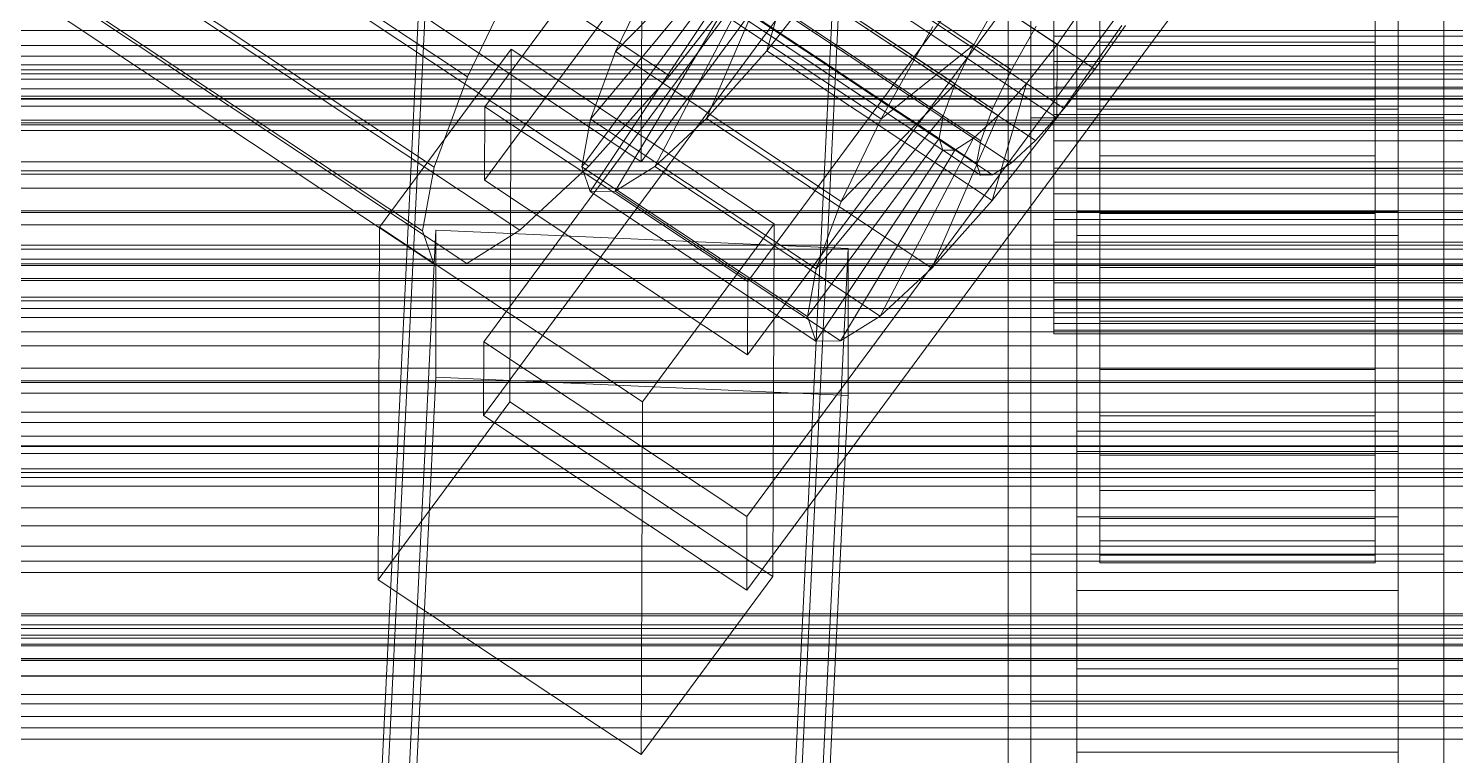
# Model space of a CAD drawing. Header units: millimetres. Extents: x -1970 to 59977, y -50268 to 6837.
# Drawn here: x -192.7 to -130.5, y -33045.5 to -33013.8 of the extents above; entities that cross this region are included whole.
import ezdxf

# ---------------------------------------------------------------- set-up
doc = ezdxf.new("R2010")
doc.units = ezdxf.units.MM
for name, color, linetype, lineweight in [('frontal_adapter-mix', 7, 'Continuous', 0), ('frontal_C01', 7, 'Continuous', 0), ('frontal_C02', 7, 'Continuous', 0), ('frontal_C02-briq', 7, 'Continuous', 0), ('frontal_C03', 7, 'Continuous', 0), ('frontal_C03-dry', 7, 'Continuous', 0), ('frontal_mezcladora', 7, 'Continuous', 0), ('frontal_secador', 7, 'Continuous', 0)]:
    doc.layers.add(name, color=color, linetype=linetype, lineweight=lineweight)

msp = doc.modelspace()

# ---------------------------------------------------------------- linework, layer by layer
at = {"layer": 'frontal_adapter-mix'}
msp.add_line((-150, -33000), (-150, -33050), dxfattribs=at)
at = {"layer": 'frontal_C01'}
for p, q in [((-363.648, -32873.687), (-149.85, -33015.591)), ((-360.017, -32873.669), (-146.218, -33015.573)), ((-364.471, -32875.393), (-150.672, -33017.298)), ((-361.352, -32875.378), (-147.554, -33017.282)), ((-364.989, -32876.786), (-151.191, -33018.69)), ((-362.596, -32876.774), (-148.798, -33018.678)), ((-365.168, -32877.769), (-151.369, -33019.674)), ((-363.664, -32877.762), (-149.865, -33019.666)), ((-364.995, -32878.277), (-151.196, -33020.182)), ((-364.482, -32878.275), (-150.683, -33020.179)), ((-357.863, -32893.573), (-173.554, -33015.904)), ((-349.061, -32893.529), (-164.752, -33015.86)), ((-359.326, -32897.503), (-175.016, -33019.834)), ((-352.572, -32897.469), (-168.263, -33019.801)), ((-359.83, -32900.279), (-175.521, -33022.611)), ((-355.584, -32900.258), (-171.275, -33022.589)), ((-359.341, -32901.713), (-175.032, -33024.044)), ((-357.893, -32901.705), (-173.584, -33024.037)), ((-172.809, -33017.208), (-145.277, -32979.969)), ((-145.289, -32983.17), (-172.821, -33020.409)), ((-133.809, -32987.58), (-161.341, -33024.819)), ((-147, -33035.08), (-147, -32989.606)), ((-133, -32989.606), (-133, -33035.08)), ((-172.847, -33027.453), (-145.315, -32990.214)), ((-161.353, -33028.021), (-133.821, -32990.782)), ((-147, -32992.808), (-147, -33038.281)), ((-133, -33038.281), (-133, -32992.808)), ((-145.327, -32993.416), (-172.859, -33030.655)), ((-133.847, -32997.826), (-161.379, -33035.065)), ((-147, -33045.325), (-147, -32999.852)), ((-133, -32999.852), (-133, -33045.325)), ((-161.391, -33038.267), (-133.859, -33001.028)), ((-147, -33003.054), (-147, -33048.527)), ((-133, -33048.527), (-133, -33003.054)), ((-151.488, -33014.504), (-161.318, -33007.979)), ((-147.856, -33014.486), (-157.686, -33007.961)), ((-162.14, -33009.686), (-167.102, -33014.804)), ((-152.311, -33016.21), (-162.14, -33009.686)), ((-159.022, -33009.67), (-160.518, -33014.771)), ((-149.192, -33016.195), (-159.022, -33009.67)), ((-146, -33014.128), (-146, -33009.693)), ((-146, -33014.388), (-146, -33009.693)), ((-134, -33009.693), (-134, -33014.128)), ((-134, -33009.693), (-134, -33014.388)), ((-173.554, -33015.904), (-171.232, -33011.088)), ((-162.659, -33011.078), (-168.196, -33017.743)), ((-160.982, -33011.037), (-164.752, -33015.86)), ((-160.266, -33011.066), (-163.144, -33017.718)), ((-152.829, -33017.603), (-162.659, -33011.078)), ((-150.436, -33017.591), (-160.266, -33011.066)), ((-165.365, -33011.201), (-167.102, -33014.804)), ((-165.365, -33011.201), (-155.535, -33017.726)), ((-160.518, -33014.771), (-157.698, -33011.163)), ((-157.698, -33011.163), (-147.868, -33017.687)), ((-162.837, -33012.062), (-168.573, -33019.82)), ((-161.333, -33012.055), (-165.397, -33019.804)), ((-153.008, -33018.586), (-162.837, -33012.062)), ((-151.503, -33018.579), (-161.333, -33012.055)), ((-148, -33014.128), (-148, -33012.176)), ((-146, -33012.036), (-146, -33015.238)), ((-146, -33012.036), (-146, -33016.902)), ((-146, -33012.176), (-146, -33014.128)), ((-134, -33015.238), (-134, -33012.036)), ((-134, -33016.902), (-134, -33012.036)), ((-134, -33014.128), (-134, -33012.176)), ((-162.664, -33012.57), (-168.208, -33020.892)), ((-162.151, -33012.567), (-167.125, -33020.887)), ((-152.835, -33019.094), (-162.664, -33012.57)), ((-152.321, -33019.092), (-162.151, -33012.567)), ((-150.417, -33012.6), (-151.488, -33014.504)), ((-147.856, -33014.486), (-146.52, -33012.58)), ((-148, -33013.129), (-148, -33015.238)), ((-146, -33015.238), (-146, -33013.129)), ((-134, -33013.129), (-134, -33015.238)), ((-155.535, -33017.726), (-153.275, -33013.706)), ((-149.85, -33015.591), (-148.779, -33013.687)), ((-148, -33016.352), (-148, -33014.128)), ((-148, -33014.128), (148, -33014.128)), ((-145.047, -33013.665), (-147.868, -33017.687)), ((-144.881, -33013.668), (-146.218, -33015.573)), ((-134, -33014.128), (-146, -33014.128)), ((-146, -33014.128), (-146, -33016.352)), ((-134, -33016.352), (-134, -33014.128)), ((-177.394, -33022.454), (-171.658, -33014.696)), ((-171.715, -33030.064), (-171.658, -33014.696)), ((-171.658, -33014.696), (-160.19, -33022.307)), ((-167.102, -33014.804), (-168.196, -33017.743)), ((-167.102, -33014.804), (-157.272, -33021.328)), ((-163.144, -33017.718), (-160.518, -33014.771)), ((-160.518, -33014.771), (-150.688, -33021.295)), ((-155.535, -33017.726), (-151.488, -33014.504)), ((-151.488, -33014.504), (-152.311, -33016.21)), ((-149.192, -33016.195), (-147.856, -33014.486)), ((-147.868, -33017.687), (-147.856, -33014.486)), ((-146, -33016.352), (-146, -33014.388)), ((-146, -33014.388), (-134, -33014.388)), ((-146, -33019.337), (-146, -33014.388)), ((-134, -33014.388), (-134, -33016.352)), ((-134, -33014.388), (-134, -33019.337)), ((-148, -33015.238), (-148, -33017.543)), ((148, -33015.238), (-148, -33015.238)), ((-146, -33015.238), (-134, -33015.238)), ((-146, -33017.543), (-146, -33015.238)), ((-134, -33015.238), (-134, -33017.543)), ((-175.016, -33019.834), (-173.554, -33015.904)), ((-164.752, -33015.86), (-168.263, -33019.801)), ((-150.672, -33017.298), (-149.85, -33015.591)), ((-146.218, -33015.573), (-147.554, -33017.282)), ((-157.272, -33021.328), (-152.311, -33016.21)), ((-152.311, -33016.21), (-152.829, -33017.603)), ((-150.688, -33021.295), (-149.192, -33016.195)), ((-150.436, -33017.591), (-149.192, -33016.195)), ((-148, -33018.696), (-148, -33016.352)), ((-148, -33016.352), (148, -33016.352)), ((-134, -33016.352), (-146, -33016.352)), ((-146, -33016.352), (-146, -33018.696)), ((-134, -33018.696), (-134, -33016.352)), ((-172.809, -33017.208), (-172.821, -33020.409)), ((-161.341, -33024.819), (-172.809, -33017.208)), ((-151.191, -33018.69), (-150.672, -33017.298)), ((-147.554, -33017.282), (-148.798, -33018.678)), ((-146, -33017.543), (-146, -33016.902)), ((-146, -33016.902), (-146, -33021.851)), ((-146, -33016.902), (-134, -33016.902)), ((-134, -33021.851), (-134, -33016.902)), ((-134, -33016.902), (-134, -33017.543)), ((-168.196, -33017.743), (-168.573, -33019.82)), ((-168.196, -33017.743), (-158.366, -33024.268)), ((-165.397, -33019.804), (-163.144, -33017.718)), ((-163.144, -33017.718), (-153.314, -33024.243)), ((-158.366, -33024.268), (-152.829, -33017.603)), ((-157.272, -33021.328), (-155.535, -33017.726)), ((-153.314, -33024.243), (-150.436, -33017.591)), ((-152.829, -33017.603), (-153.008, -33018.586)), ((-151.503, -33018.579), (-150.436, -33017.591)), ((-147.868, -33017.687), (-150.688, -33021.295)), ((-148, -33017.543), (-148, -33019.887)), ((-148, -33017.543), (148, -33017.543)), ((-146, -33019.887), (-146, -33017.543)), ((-134, -33017.543), (-146, -33017.543)), ((-134, -33017.543), (-134, -33019.887)), ((-158.743, -33026.344), (-153.008, -33018.586)), ((-155.567, -33026.329), (-151.503, -33018.579)), ((-153.008, -33018.586), (-152.835, -33019.094)), ((-152.321, -33019.092), (-151.503, -33018.579)), ((-158.378, -33027.417), (-152.835, -33019.094)), ((-157.295, -33027.411), (-152.321, -33019.092)), ((-152.835, -33019.094), (-152.321, -33019.092)), ((-151.369, -33019.674), (-151.191, -33018.69)), ((-148.798, -33018.678), (-149.865, -33019.666)), ((-148, -33021.001), (-148, -33018.696)), ((-148, -33018.696), (148, -33018.696)), ((-146, -33018.696), (-146, -33019.337)), ((-134, -33018.696), (-146, -33018.696)), ((-146, -33018.696), (-146, -33021.001)), ((-134, -33019.337), (-134, -33018.696)), ((-134, -33021.001), (-134, -33018.696)), ((-175.521, -33022.611), (-175.016, -33019.834)), ((-168.263, -33019.801), (-171.275, -33022.589)), ((-168.573, -33019.82), (-168.208, -33020.892)), ((-168.573, -33019.82), (-158.743, -33026.344)), ((-167.125, -33020.887), (-165.397, -33019.804)), ((-165.397, -33019.804), (-155.567, -33026.329)), ((-151.196, -33020.182), (-151.369, -33019.674)), ((-149.865, -33019.666), (-150.683, -33020.179)), ((-146, -33019.337), (-134, -33019.337)), ((-146, -33024.203), (-146, -33019.337)), ((-134, -33019.337), (-134, -33024.203)), ((-172.821, -33020.409), (-161.353, -33028.021)), ((-150.683, -33020.179), (-151.196, -33020.182)), ((-148, -33019.887), (-148, -33022.111)), ((-148, -33019.887), (148, -33019.887)), ((-146, -33022.111), (-146, -33019.887)), ((-146, -33019.887), (-146, -33021.851)), ((-134, -33019.887), (-146, -33019.887)), ((-134, -33021.851), (-134, -33019.887)), ((-134, -33019.887), (-134, -33022.111)), ((-168.208, -33020.892), (-167.125, -33020.887)), ((-168.208, -33020.892), (-158.378, -33027.417)), ((-167.125, -33020.887), (-157.295, -33027.411)), ((-148, -33023.109), (-148, -33021.001)), ((-148, -33021.001), (148, -33021.001)), ((-146, -33021.001), (-146, -33024.203)), ((-134, -33021.001), (-146, -33021.001)), ((-146, -33021.001), (-146, -33023.109)), ((-134, -33024.203), (-134, -33021.001)), ((-134, -33023.109), (-134, -33021.001)), ((-158.366, -33024.268), (-157.272, -33021.328)), ((-150.688, -33021.295), (-153.314, -33024.243)), ((-160.19, -33022.307), (-165.926, -33030.065)), ((-160.19, -33022.307), (-160.247, -33037.676)), ((-148, -33022.111), (-148, -33024.062)), ((-148, -33022.111), (148, -33022.111)), ((-146, -33021.851), (-146, -33026.545)), ((-146, -33021.851), (-134, -33021.851)), ((-146, -33024.062), (-146, -33022.111)), ((-146, -33022.111), (-146, -33026.545)), ((-134, -33022.111), (-146, -33022.111)), ((-134, -33026.545), (-134, -33021.851)), ((-134, -33026.545), (-134, -33022.111)), ((-134, -33022.111), (-134, -33024.062)), ((-177.811, -33081.409), (-174.943, -33022.59)), ((-177.394, -33022.454), (-177.451, -33037.822)), ((-165.926, -33030.065), (-177.394, -33022.454)), ((-175.032, -33024.044), (-175.521, -33022.611)), ((-174.943, -33028.994), (-174.943, -33022.59)), ((-174.943, -33022.59), (-156.962, -33023.377)), ((-171.275, -33022.589), (-173.584, -33024.037)), ((-311.15, -33023.41), (311.15, -33023.41)), ((-156.962, -33023.377), (-159.83, -33082.196)), ((-156.962, -33023.377), (-156.962, -33029.781)), ((-148, -33024.878), (-148, -33023.109)), ((-148, -33023.109), (148, -33023.109)), ((-146, -33023.109), (-146, -33028.654)), ((-134, -33023.109), (-146, -33023.109)), ((-146, -33023.109), (-146, -33024.878)), ((-134, -33028.654), (-134, -33023.109)), ((-134, -33024.878), (-134, -33023.109)), ((-311.15, -33023.853), (311.15, -33023.853)), ((-173.584, -33024.037), (-175.032, -33024.044)), ((-148, -33024.062), (-148, -33025.609)), ((-148, -33024.062), (148, -33024.062)), ((-146, -33025.609), (-146, -33024.062)), ((-146, -33024.062), (-146, -33030.666)), ((-134, -33024.062), (-146, -33024.062)), ((-146, -33024.203), (-134, -33024.203)), ((-146, -33028.654), (-146, -33024.203)), ((-134, -33030.666), (-134, -33024.062)), ((-134, -33024.062), (-134, -33025.609)), ((-134, -33024.203), (-134, -33028.654)), ((-311.15, -33024.695), (311.15, -33024.695)), ((-161.353, -33028.021), (-161.341, -33024.819)), ((-158.743, -33026.344), (-158.366, -33024.268)), ((-153.314, -33024.243), (-155.567, -33026.329)), ((-148, -33026.186), (-148, -33024.878)), ((-148, -33024.878), (148, -33024.878)), ((-146, -33024.878), (-146, -33032.387)), ((-134, -33024.878), (-146, -33024.878)), ((-146, -33024.878), (-146, -33026.186)), ((-134, -33032.387), (-134, -33024.878)), ((-134, -33026.186), (-134, -33024.878)), ((-311.15, -33025.993), (311.15, -33025.993)), ((-148, -33025.609), (-148, -33026.645)), ((-148, -33025.609), (148, -33025.609)), ((-146, -33026.645), (-146, -33025.609)), ((-146, -33025.609), (-146, -33033.931)), ((-134, -33025.609), (-146, -33025.609)), ((-134, -33033.931), (-134, -33025.609)), ((-134, -33025.609), (-134, -33026.645)), ((-158.378, -33027.417), (-158.743, -33026.344)), ((-155.567, -33026.329), (-157.295, -33027.411)), ((-148, -33026.944), (-148, -33026.186)), ((-148, -33026.186), (148, -33026.186)), ((-148, -33026.645), (-148, -33027.101)), ((-148, -33026.645), (148, -33026.645)), ((-146, -33026.186), (-146, -33035.149)), ((-134, -33026.186), (-146, -33026.186)), ((-146, -33026.186), (-146, -33026.944)), ((-146, -33026.545), (-146, -33030.666)), ((-146, -33026.545), (-134, -33026.545)), ((-146, -33027.101), (-146, -33026.645)), ((-146, -33026.645), (-146, -33036.119)), ((-134, -33026.645), (-146, -33026.645)), ((-134, -33035.149), (-134, -33026.186)), ((-134, -33026.944), (-134, -33026.186)), ((-134, -33030.666), (-134, -33026.545)), ((-134, -33036.119), (-134, -33026.645)), ((-134, -33026.645), (-134, -33027.101)), ((-148, -33027.101), (-148, -33026.944)), ((-148, -33026.944), (148, -33026.944)), ((-148, -33027.101), (148, -33027.101)), ((-146, -33026.944), (-146, -33036.749)), ((-134, -33026.944), (-146, -33026.944)), ((-146, -33026.944), (-146, -33027.101)), ((-146, -33027.101), (-146, -33037.08)), ((-134, -33027.101), (-146, -33027.101)), ((-134, -33036.749), (-134, -33026.944)), ((-134, -33027.101), (-134, -33026.944)), ((-134, -33037.08), (-134, -33027.101)), ((-311.15, -33027.62), (311.15, -33027.62)), ((-172.847, -33027.453), (-172.859, -33030.655)), ((-161.379, -33035.065), (-172.847, -33027.453)), ((-157.295, -33027.411), (-158.378, -33027.417)), ((-177.811, -33087.814), (-174.943, -33028.994)), ((-156.962, -33029.781), (-174.943, -33028.994)), ((-146, -33028.654), (-134, -33028.654)), ((-146, -33032.387), (-146, -33028.654)), ((-134, -33028.654), (-134, -33032.387)), ((-450, -33029.217), (450, -33029.217)), ((-311.15, -33029.684), (311.15, -33029.684)), ((-159.83, -33088.6), (-156.962, -33029.781)), ((-171.715, -33030.064), (-177.451, -33037.822)), ((-160.247, -33037.676), (-171.715, -33030.064)), ((-165.983, -33045.434), (-165.926, -33030.065)), ((-172.859, -33030.655), (-161.391, -33038.267)), ((-146, -33030.666), (-146, -33033.931)), ((-146, -33030.666), (-134, -33030.666)), ((-134, -33033.931), (-134, -33030.666)), ((-311.15, -33031.985), (311.15, -33031.985)), ((-147, -33047.593), (-147, -33032.224)), ((-147, -33032.224), (-133, -33032.224)), ((-147, -33041.698), (-147, -33032.224)), ((-133, -33032.224), (-133, -33047.593)), ((-133, -33032.224), (-133, -33041.698)), ((-146, -33032.387), (-134, -33032.387)), ((-146, -33035.149), (-146, -33032.387)), ((-134, -33032.387), (-134, -33035.149)), ((-146, -33033.931), (-146, -33036.119)), ((-146, -33033.931), (-134, -33033.931)), ((-134, -33036.119), (-134, -33033.931)), ((-311.15, -33034.675), (311.15, -33034.675)), ((-161.391, -33038.267), (-161.379, -33035.065)), ((-133, -33035.08), (-147, -33035.08)), ((-147, -33035.08), (-147, -33038.281)), ((-146, -33035.149), (-134, -33035.149)), ((-146, -33036.749), (-146, -33035.149)), ((-134, -33035.149), (-134, -33036.749)), ((-133, -33038.281), (-133, -33035.08)), ((-146, -33036.119), (-146, -33037.08)), ((-146, -33036.119), (-134, -33036.119)), ((-134, -33037.08), (-134, -33036.119)), ((-149, -33043.11), (-149, -33036.707)), ((-149, -33036.707), (-131, -33036.707)), ((-149, -33081.801), (-149, -33036.707)), ((-146, -33036.749), (-134, -33036.749)), ((-146, -33037.08), (-146, -33036.749)), ((-146, -33037.08), (-134, -33037.08)), ((-134, -33036.749), (-134, -33037.08)), ((-131, -33036.707), (-131, -33043.11)), ((-131, -33036.707), (-131, -33081.801)), ((-311.15, -33037.494), (311.15, -33037.494)), ((-177.451, -33037.822), (-165.983, -33045.434)), ((-165.983, -33045.434), (-160.247, -33037.676)), ((-147, -33038.281), (-133, -33038.281)), ((-440, -33039.777), (440, -33039.777)), ((-440, -33039.933), (440, -33039.933)), ((-440, -33040.232), (440, -33040.232)), ((-440, -33040.692), (440, -33040.692)), ((311.15, -33040.626), (-311.15, -33040.626)), ((-440, -33041.268), (440, -33041.268)), ((450, -33042.024), (-450, -33042.024)), ((-440, -33042), (440, -33042)), ((-133, -33041.698), (-147, -33041.698)), ((-147, -33041.698), (-147, -33057.066)), ((-133, -33057.066), (-133, -33041.698)), ((-440, -33042.815), (440, -33042.815)), ((-131, -33043.11), (-149, -33043.11)), ((-149, -33088.204), (-149, -33043.11)), ((-131, -33088.204), (-131, -33043.11)), ((-440, -33043.768), (440, -33043.768)), ((-311.15, -33043.77), (311.15, -33043.77)), ((-440, -33044.767), (440, -33044.767)), ((-133, -33045.325), (-147, -33045.325)), ((-147, -33045.325), (-147, -33048.527)), ((-133, -33048.527), (-133, -33045.325))]:
    msp.add_line(p, q, dxfattribs=at)
at = {"layer": 'frontal_C02'}
for p, q in [((-147, -33019.895), (-147, -32973.991)), ((-133, -32973.991), (-133, -33019.895)), ((-147, -32976.913), (-147, -33022.817)), ((-133, -33022.817), (-133, -32976.913)), ((-177.811, -33056.97), (-174.943, -32997.593)), ((-156.962, -32998.388), (-159.83, -33057.765)), ((-177.811, -33062.817), (-174.943, -33003.44)), ((-159.83, -33063.611), (-156.962, -33004.234)), ((-165.983, -33019.602), (-165.926, -33005.573)), ((-147, -33021.781), (-147, -33007.753)), ((-147, -33017.316), (-147, -33007.753)), ((-133, -33007.753), (-133, -33021.781)), ((-133, -33007.753), (-133, -33017.316)), ((-165.983, -33019.602), (-160.247, -33011.77)), ((-177.451, -33011.918), (-165.983, -33019.602)), ((-149, -33017.69), (-149, -33011.844)), ((-149, -33057.366), (-149, -33011.844)), ((-131, -33011.844), (-131, -33017.69)), ((-131, -33011.844), (-131, -33057.366)), ((-133, -33017.316), (-147, -33017.316)), ((-147, -33017.316), (-147, -33031.345)), ((-133, -33031.345), (-133, -33017.316)), ((-131, -33017.69), (-149, -33017.69)), ((-149, -33063.211), (-149, -33017.69)), ((-131, -33063.211), (-131, -33017.69)), ((-133, -33019.895), (-147, -33019.895)), ((-147, -33019.895), (-147, -33022.817)), ((-133, -33022.817), (-133, -33019.895)), ((-133, -33021.781), (-147, -33021.781)), ((-147, -33021.781), (-147, -33031.345)), ((-133, -33031.345), (-133, -33021.781)), ((-147, -33022.817), (-133, -33022.817)), ((-147, -33031.345), (-133, -33031.345))]:
    msp.add_line(p, q, dxfattribs=at)
at = {"layer": 'frontal_C02-briq'}
msp.add_line((-300, -33039.939), (300, -33039.939), dxfattribs=at)
at = {"layer": 'frontal_C03'}
for p, q in [((1250, -33013.889), (-1250, -33013.889)), ((1250, -33014.543), (-1250, -33014.543)), ((-1268, -33015.378), (1268, -33015.378)), ((-1250, -33015.005), (1250, -33015.005)), ((-1268, -33015.602), (1268, -33015.602)), ((-1268, -33015.767), (1268, -33015.767)), ((-1268, -33016.424), (1268, -33016.424)), ((-1268, -33016.742), (1268, -33016.742)), ((1250, -33016.85), (-1250, -33016.85)), ((1250, -33017.186), (-1250, -33017.186)), ((-1268, -33017.788), (1268, -33017.788)), ((-1250, -33017.907), (1250, -33017.907)), ((-1268, -33018.237), (1268, -33018.237)), ((-1268, -33019.6), (1268, -33019.6)), ((-1268, -33020.15), (1268, -33020.15)), ((1250, -33020.759), (-1250, -33020.759)), ((-1268, -33021.738), (1268, -33021.738)), ((1250, -33021.817), (-1250, -33021.817)), ((1268, -33022.351), (-1268, -33022.351)), ((-1250, -33023.243), (1250, -33023.243)), ((-1268, -33024.055), (1268, -33024.055)), ((1250, -33024.124), (-1250, -33024.124)), ((-1268, -33024.69), (1268, -33024.69)), ((1250, -33024.778), (-1250, -33024.778)), ((-1250, -33025.502), (1250, -33025.502)), ((1250, -33025.659), (-1250, -33025.659)), ((-1268, -33026.394), (1268, -33026.394)), ((-1268, -33027.007), (1268, -33027.007)), ((-1268, -33028.595), (1268, -33028.595)), ((-1268, -33029.145), (1268, -33029.145)), ((-1268, -33030.508), (1268, -33030.508)), ((-1268, -33030.957), (1268, -33030.957)), ((-1250, -33031.559), (1250, -33031.559)), ((-1268, -33032.003), (1268, -33032.003)), ((-1268, -33032.321), (1268, -33032.321)), ((-1268, -33032.978), (1268, -33032.978)), ((-1268, -33033.143), (1268, -33033.143)), ((-1268, -33033.367), (1268, -33033.367)), ((-1250, -33033.74), (1250, -33033.74)), ((1250, -33035.465), (-1250, -33035.465)), ((1250, -33036.347), (-1250, -33036.347)), ((1250, -33037), (-1250, -33037)), ((1250, -33039.308), (-1250, -33039.308)), ((-1250, -33039.385), (1250, -33039.385)), ((-1250, -33040.365), (1250, -33040.365)), ((-1250, -33041.34), (1250, -33041.34)), ((1250, -33043.217), (-1250, -33043.217)), ((1250, -33044.274), (-1250, -33044.274))]:
    msp.add_line(p, q, dxfattribs=at)
at = {"layer": 'frontal_C03-dry'}
for p, q in [((1290, -33016), (-1290, -33016)), ((1250, -33016.875), (-1250, -33016.875)), ((-1290, -33020), (1290, -33020)), ((-1250, -33041.25), (1250, -33041.25))]:
    msp.add_line(p, q, dxfattribs=at)
at = {"layer": 'frontal_mezcladora'}
msp.add_line((275, -33015), (-275, -33015), dxfattribs=at)
at = {"layer": 'frontal_secador'}
for p, q in [((-1265, -33015), (1265, -33015)), ((-1300, -33016), (1300, -33016)), ((-1265, -33018), (1265, -33018)), ((1300, -33020), (-1300, -33020))]:
    msp.add_line(p, q, dxfattribs=at)

doc.saveas('drawing.dxf')
